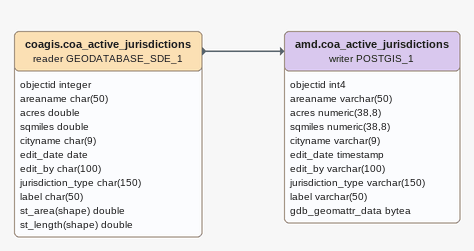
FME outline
coagis.coa_active_jurisdictions (reader GEODATABASE_SDE_1)
    attributes: objectid integer, areaname char(50), acres double, sqmiles double, cityname char(9), edit_date date, edit_by char(100), jurisdiction_type char(150), label char(50), st_area(shape) double, st_length(shape) double
    -> amd.coa_active_jurisdictions (writer POSTGIS_1)
amd.coa_active_jurisdictions (writer POSTGIS_1)
    attributes: objectid int4, areaname varchar(50), acres numeric(38,8), sqmiles numeric(38,8), cityname varchar(9), edit_date timestamp, edit_by varchar(100), jurisdiction_type varchar(150), label varchar(50), gdb_geomattr_data bytea
